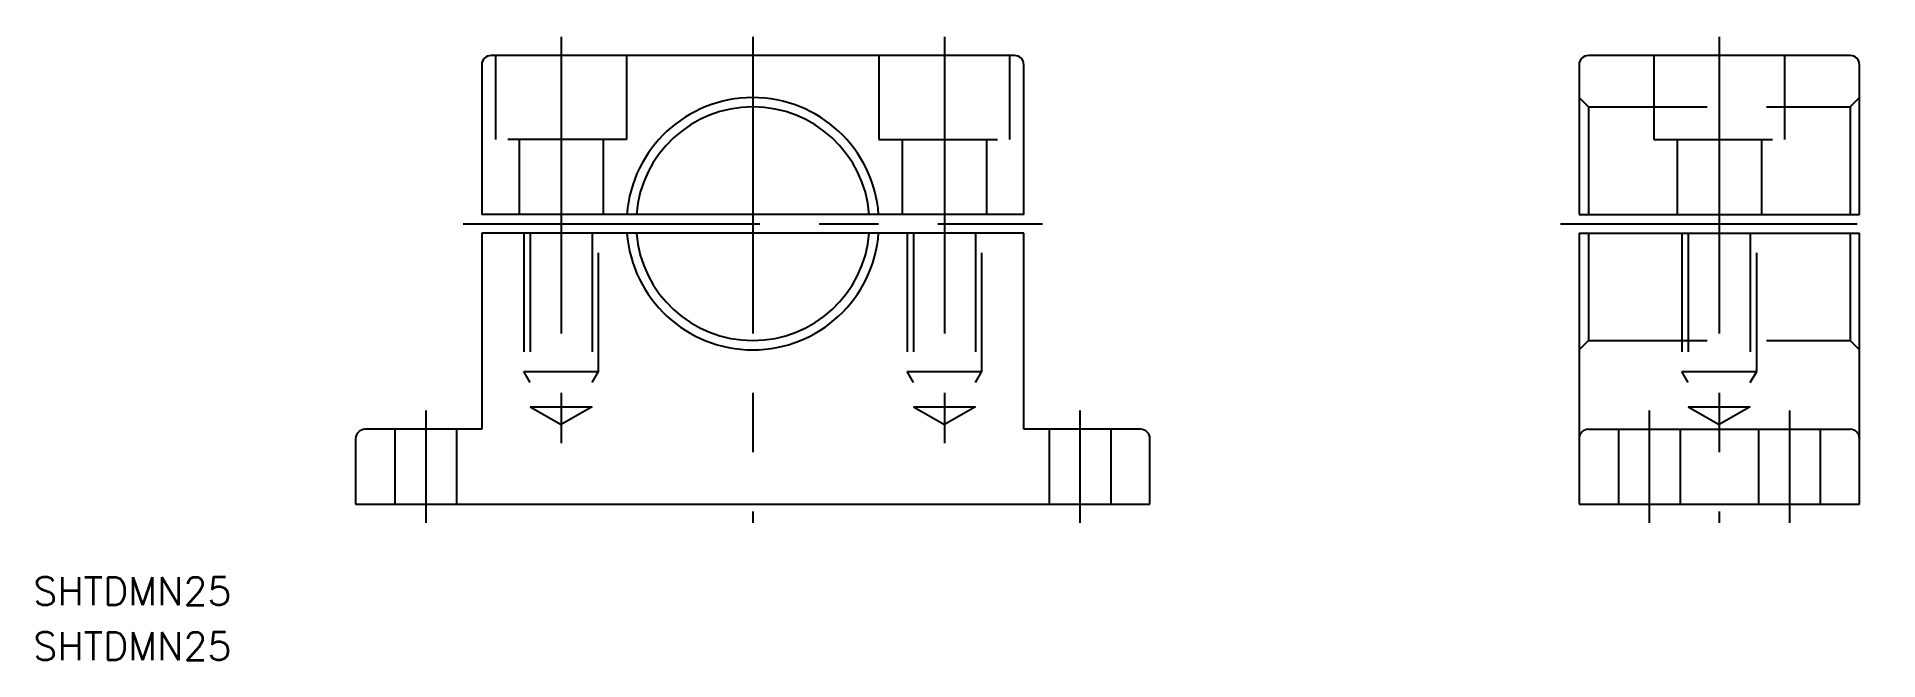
# Model space of a CAD drawing. Extents: x -34 to 163, y -17 to 50.
import ezdxf

# ---------------------------------------------------------------- set-up
doc = ezdxf.new("R2010")
doc.units = 0
doc.linetypes.add('CENTER', pattern=[50.8, 31.75, -6.35, 6.35, -6.35])
doc.linetypes.add('DASHED', pattern=[19.05, 12.7, -6.35])
doc.layers.get('0').update_dxf_attribs({"linetype": 'CONTINUOUS'})
doc.layers.add('CENTER', color=1, linetype='CENTER')
doc.styles.get("Standard").update_dxf_attribs({"font": 'txt.shx', "height": 3, "bigfont": 'bigfont.shx'})

# ---------------------------------------------------------------- blocks, each defined once
blk = doc.blocks.new('*U2')
at = {"color": 7, "linetype": 'CONTINUOUS'}
blk.add_text('SHTDMN25', height=3, dxfattribs=at).set_placement((-34.5, -10.83))
blk = doc.blocks.new('*U3')
at = {"color": 7, "linetype": 'CONTINUOUS'}
blk.add_text('SHTDMN25', height=3, dxfattribs=at).set_placement((-34.5, -16.71))

msp = doc.modelspace()

# ---------------------------------------------------------------- linework, layer by layer
at = {"color": 7, "linetype": 'CONTINUOUS'}
for p, q in [((70.5, 48), (14.5, 48)), ((159.92, 48), (131.92, 48)), ((13.5, 47), (13.5, 31)), ((71.5, 31), (71.5, 47)), ((130.92, 47), (130.92, 31)), ((160.92, 31), (160.92, 47)), ((71.5, 31), (13.5, 31)), ((130.92, 31), (160.92, 31)), ((13.5, 29), (13.5, 8)), ((71.5, 29), (13.5, 29)), ((71.5, 8), (71.5, 29)), ((130.92, 29), (130.92, 0)), ((130.92, 29), (160.92, 29)), ((160.92, 0), (160.92, 29)), ((13.5, 8), (1, 8)), ((84, 8), (71.5, 8)), ((131.92, 8), (159.92, 8)), ((0, 7), (0, 0)), ((85, 0), (85, 7)), ((0, 0), (85, 0)), ((130.92, 0), (160.92, 0))]:
    msp.add_line(p, q, dxfattribs=at)
at = {"color": 3, "linetype": 'DASHED'}
for p, q in [((15, 39), (15, 48)), ((29, 48), (29, 39)), ((56, 48), (56, 39)), ((70, 39), (70, 48)), ((138.92, 48), (138.92, 39)), ((152.92, 39), (152.92, 48)), ((130.92, 43.5), (131.92, 42.5)), ((159.92, 42.5), (160.92, 43.5)), ((131.92, 42.5), (159.92, 42.5)), ((131.92, 42.5), (131.92, 31)), ((159.92, 42.5), (159.92, 31)), ((29, 39), (15, 39)), ((17.5, 39), (17.5, 31)), ((26.5, 39), (26.5, 31)), ((56, 39), (70, 39)), ((58.5, 39), (58.5, 31)), ((67.5, 39), (67.5, 31)), ((138.92, 39), (152.92, 39)), ((141.42, 39), (141.42, 31)), ((150.42, 39), (150.42, 31)), ((18, 29), (18, 14.17)), ((18.68, 29), (18.68, 10.42)), ((25.32, 29), (25.32, 10.42)), ((26, 14.17), (26, 29)), ((59, 29), (59, 14.17)), ((59.68, 29), (59.68, 10.42)), ((66.32, 29), (66.32, 10.42)), ((67, 14.17), (67, 29)), ((131.92, 29), (131.92, 17.5)), ((141.92, 29), (141.92, 14.17)), ((142.6, 29), (142.6, 10.42)), ((149.24, 29), (149.24, 10.42)), ((149.92, 14.17), (149.92, 29)), ((159.92, 29), (159.92, 17.5)), ((130.92, 16.5), (131.92, 17.5)), ((131.92, 17.5), (159.92, 17.5)), ((159.92, 17.5), (160.92, 16.5)), ((18, 14.17), (26, 14.17)), ((18.68, 13), (18, 14.17)), ((25.32, 13), (26, 14.17)), ((59, 14.17), (67, 14.17)), ((59.68, 13), (59, 14.17)), ((66.32, 13), (67, 14.17)), ((141.92, 14.17), (149.92, 14.17)), ((142.6, 13), (141.92, 14.17)), ((149.24, 13), (149.92, 14.17)), ((18.68, 10.42), (25.32, 10.42)), ((18.68, 10.42), (22, 8.5)), ((25.32, 10.42), (22, 8.5)), ((59.68, 10.42), (66.32, 10.42)), ((59.68, 10.42), (63, 8.5)), ((66.32, 10.42), (63, 8.5)), ((142.6, 10.42), (149.24, 10.42)), ((142.6, 10.42), (145.92, 8.5)), ((149.24, 10.42), (145.92, 8.5)), ((4.2, 8), (4.2, 0)), ((10.8, 8), (10.8, 0)), ((74.2, 8), (74.2, 0)), ((80.8, 8), (80.8, 0)), ((135.12, 8), (135.12, 0)), ((141.72, 8), (141.72, 0)), ((150.12, 8), (150.12, 0)), ((156.72, 8), (156.72, 0))]:
    msp.add_line(p, q, dxfattribs=at)
at = {"color": 7, "linetype": 'CONTINUOUS'}
for centre, radius, start, end in [((14.5, 47), 1, 90, 180), ((70.5, 47), 1, 0, 90), ((131.92, 47), 1, 90, 180), ((159.92, 47), 1, 0, 90), ((42.5, 30), 13.5, 4.248, 175.752), ((42.5, 30), 12.5, 4.5886, 175.4114), ((42.5, 30), 13.5, 184.248, 355.752), ((42.5, 30), 12.5, 184.5886, 355.4114), ((1, 7), 1, 90, 180), ((84, 7), 1, 0, 90), ((131.92, 7), 1, 90, 180), ((159.92, 7), 1, 0, 90)]:
    msp.add_arc(centre, radius, start, end, dxfattribs=at)
at = {"layer": 'CENTER', "color": 1, "linetype": 'CENTER'}
for p, q in [((22, 50), (22, 6.5)), ((42.5, 50), (42.5, -2)), ((63, 50), (63, 6.5)), ((145.92, 50), (145.92, -2)), ((11.5, 30), (73.5, 30)), ((128.92, 30), (162.92, 30)), ((7.5, 10), (7.5, -2)), ((77.5, 10), (77.5, -2)), ((138.42, 10), (138.42, -2)), ((153.42, 10), (153.42, -2))]:
    msp.add_line(p, q, dxfattribs=at)

# ---------------------------------------------------------------- block references
at = {"color": 7, "linetype": 'CONTINUOUS'}
for name in ['*U2', '*U3']:
    msp.add_blockref(name, (0, 0), dxfattribs=at)

doc.saveas('drawing.dxf')
